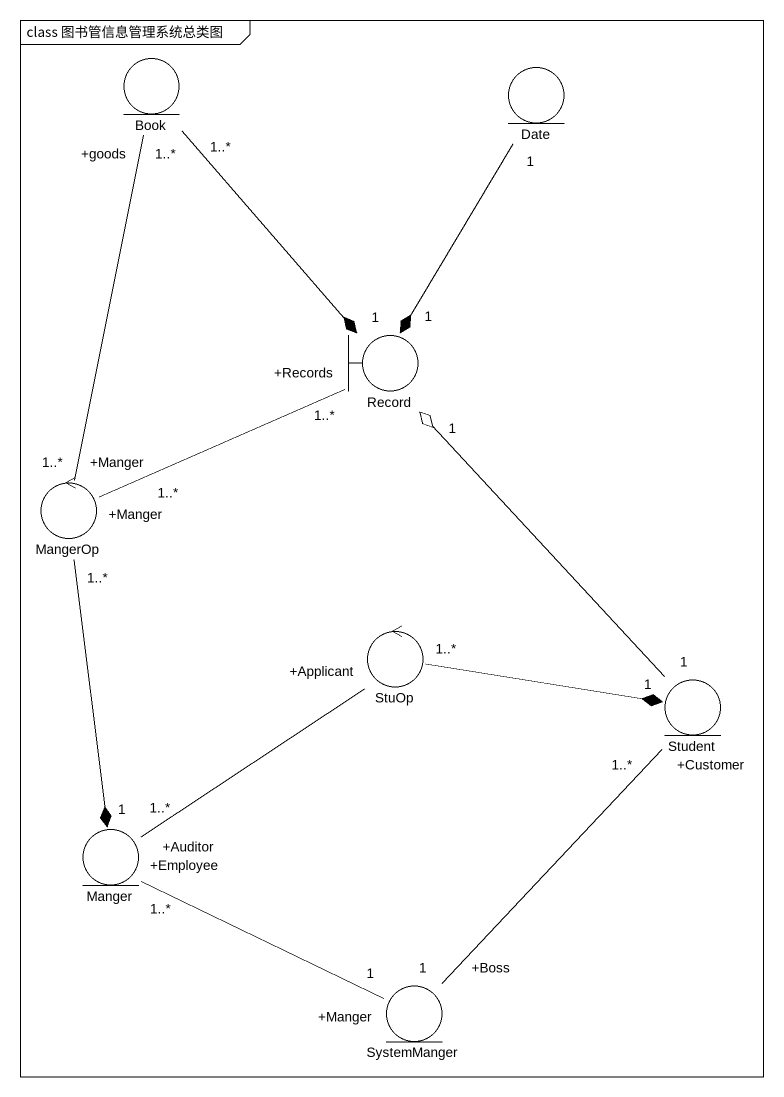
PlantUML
@startuml
mainframe class 图书管信息管理系统总类图
entity Book
entity Date
boundary "Record" as Record_
control MangerOp
control StuOp
entity Student
entity Manger
entity SystemManger
Book "1..*" --* "1" Record_
Date "1" --* "1" Record_
MangerOp "+Manger\n1..*" -up- "+goods\n1..*" Book
MangerOp "+Manger\n1..*" -right- "+Records\n1..*" Record_
MangerOp "1..*" --* "1" Manger
StuOp "1..*" -right-* "1" Student
Student "1" -up-o "1" Record_
Manger "+Auditor\n1..*" -up- "+Applicant" StuOp
SystemManger "+Boss\n1" -up- "+Customer\n1..*" Student
SystemManger "+Manger\n1" -up- "+Employee\n1..*" Manger
@enduml
